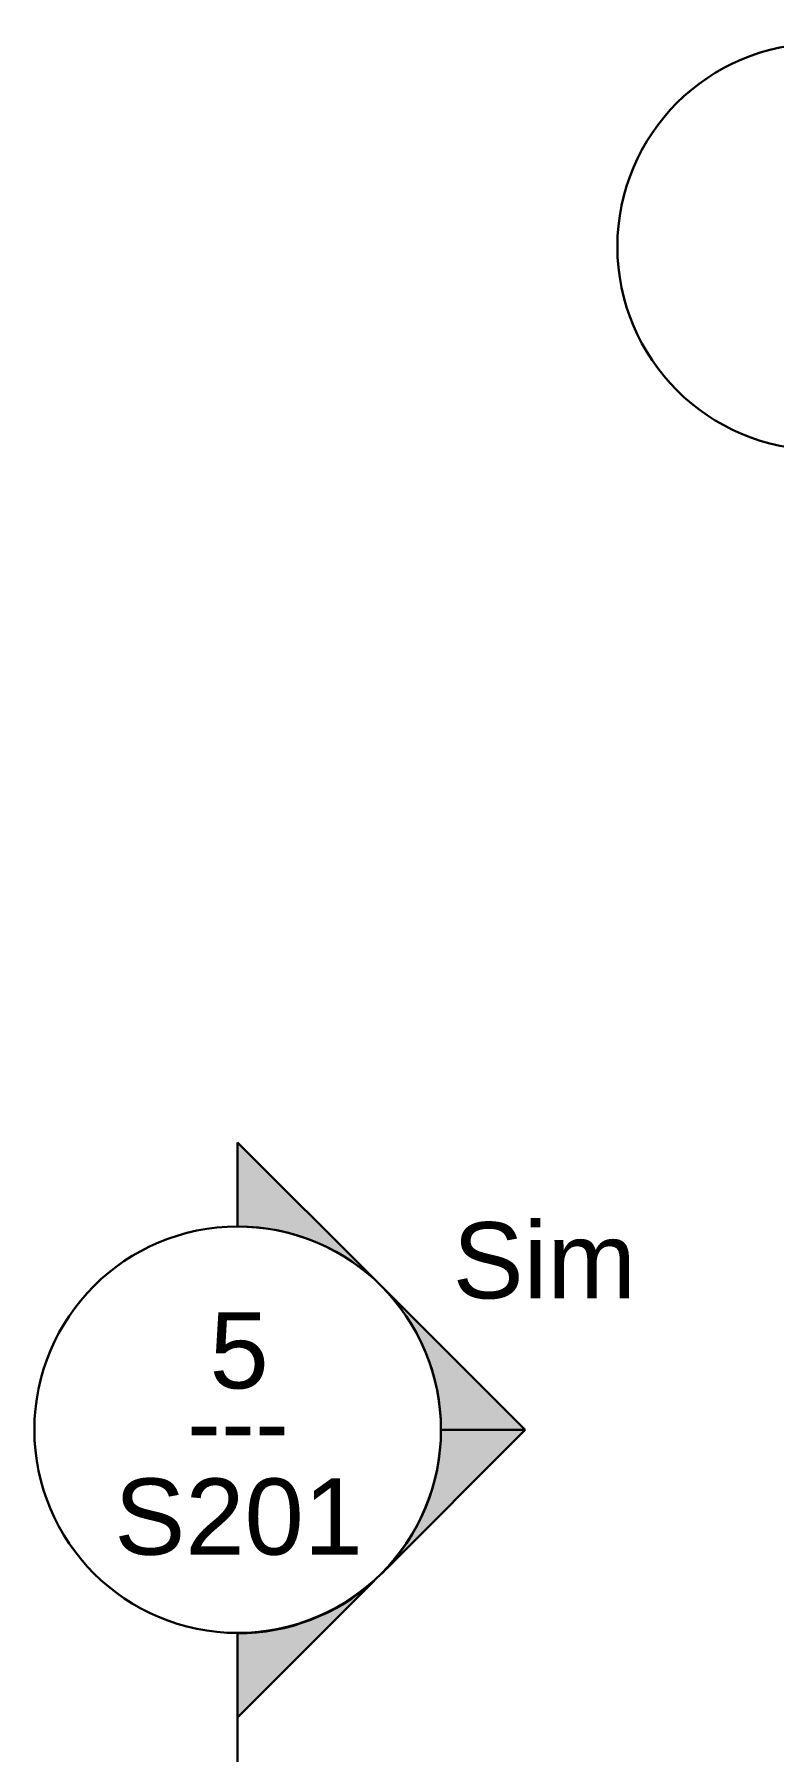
# Model space of a CAD drawing. Header units: inches. Extents: x -4126 to 593, y 9773 to 12297.
# Drawn here: x -3574.2 to -3486.9, y 12093.7 to 12296.6 of the extents above; entities that cross this region are included whole.
import ezdxf

# ---------------------------------------------------------------- set-up
doc = ezdxf.new("R2010")
doc.units = ezdxf.units.IN
doc.header["$MEASUREMENT"] = 0
doc.layers.add('G-ANNO-SYMB', color=111, linetype='Continuous', lineweight=30)
doc.layers.add('S-GRID-IDEN', color=1, linetype='Continuous', lineweight=30)
doc.styles.add('Arial_1', font='arial.ttf', dxfattribs={"height": 9})
doc.styles.add('Century Gothic', font='ufonts.com_century-gothic.ttf', dxfattribs={"height": 9})

# ---------------------------------------------------------------- blocks, each defined once
blk = doc.blocks.new('Grid - Grid Head - Circle-1738874-FRAMING PLAN - 1ST FLOOR')
at = {"layer": 'S-GRID-IDEN'}
for start, end in [(360, 180), (180, 360)]:
    blk.add_arc((0, 0), 0.25, start, end, dxfattribs=at)
blk = doc.blocks.new('Section - Section Head - Filled-1738293-FRAMING PLAN - 1ST FLOOR')
at = {"layer": 'G-ANNO-SYMB', "lineweight": 9}
h = blk.add_hatch(color=256, dxfattribs=at)
edge = h.paths.add_edge_path(flags=0)
edge.add_line((-0.4268, 0.1768), (-0.25, 0.3536))
edge.add_line((-0.25, 0.3536), (-0.25, 0.25))
edge.add_arc((-0.25, 0), 0.25, 90, 135)
h = blk.add_hatch(color=256, dxfattribs=at)
edge = h.paths.add_edge_path(flags=0)
edge.add_arc((-0.25, 0), 0.25, 45, 90)
edge.add_line((-0.25, 0.25), (-0.25, 0.3536))
edge.add_line((-0.25, 0.3536), (-0.0732, 0.1768))
h = blk.add_hatch(color=256, dxfattribs=at)
edge = h.paths.add_edge_path(flags=0)
edge.add_arc((-0.25, 0), 0.2503, 137.9216, 180)
edge.add_line((-0.5003, 0), (-0.6036, 0))
edge.add_line((-0.6036, 0), (-0.4358, 0.1678))
h = blk.add_hatch(color=256, dxfattribs=at)
edge = h.paths.add_edge_path(flags=0)
edge.add_line((-0.0642, 0.1678), (0.1036, 0))
edge.add_line((0.1036, 0), (0.0003, 0))
edge.add_arc((-0.25, 0), 0.2503, 0, 42.0784)
at = {"layer": 'G-ANNO-SYMB'}
for p, q in [((-0.25, 0.3536), (-0.4268, 0.1768)), ((-0.25, 0.25), (-0.25, 0.3536)), ((-0.0732, 0.1768), (-0.25, 0.3536)), ((-0.25, 0.3536), (-0.25, 0.25)), ((-0.4358, 0.1678), (-0.6036, 0)), ((0.1036, 0), (-0.0642, 0.1678)), ((-0.6036, 0), (-0.5003, 0)), ((0.0003, 0), (0.1036, 0))]:
    blk.add_line(p, q, dxfattribs=at)
for centre, radius, start, end in [((-0.2503, 0), 0.25, 360, 180), ((-0.25, 0), 0.25, 90, 135), ((-0.25, 0), 0.25, 45, 90), ((-0.25, 0), 0.2503, 137.9216, 180), ((-0.25, 0), 0.2503, 0, 42.0784), ((-0.2503, 0), 0.25, 180, 360)]:
    blk.add_arc(centre, radius, start, end, dxfattribs=at)

msp = doc.modelspace()

# ---------------------------------------------------------------- linework, layer by layer
at = {"layer": 'G-ANNO-SYMB'}
msp.add_line((-3550.151, 12107.734), (-3550.151, 12038.808), dxfattribs=at)

# ---------------------------------------------------------------- block references
at = {"layer": 'G-ANNO-SYMB', "xscale": 95.99999999999994, "yscale": 95.99999999999994, "zscale": 95.99999999999994, "rotation": 269.9999999999996}
msp.add_blockref('Section - Section Head - Filled-1738293-FRAMING PLAN - 1ST FLOOR', (-3550.151, 12107.734), dxfattribs=at)
at = {"layer": 'S-GRID-IDEN', "xscale": 95.99999999999994, "yscale": 95.99999999999994, "zscale": 95.99999999999994}
msp.add_blockref('Grid - Grid Head - Circle-1738874-FRAMING PLAN - 1ST FLOOR', (-3481.324, 12271.501), dxfattribs=at)

# ---------------------------------------------------------------- texts
at = {"layer": 'G-ANNO-SYMB', "lineweight": 9, "char_height": 9, "attachment_point": 1}
for s, insert, width, style in [('Sim', (-3524.77, 12156.274), 26.664, 'Arial_1'), ('5', (-3553.472, 12145.642), 8.484, 'Arial_1'), ('---', (-3556.123, 12137.136), 15.453, 'Century Gothic'), ('S201', (-3564.716, 12126.006), 35.754, 'Arial_1')]:
    msp.add_mtext(s, dxfattribs=dict(at, insert=insert, width=width, style=style))

doc.saveas('drawing.dxf')
